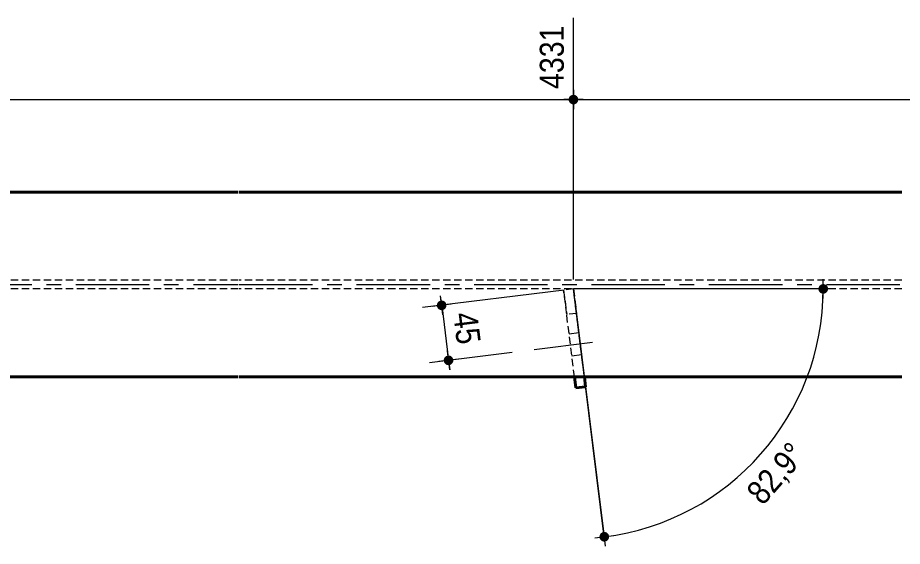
# Model space of a CAD drawing. Header units: millimetres. Extents: x 2 to 410, y 5 to 282.
# Drawn here: x 212.8 to 308.5, y 121.8 to 178.9 of the extents above; entities that cross this region are included whole.
import ezdxf

# ---------------------------------------------------------------- set-up
doc = ezdxf.new("R2010")
doc.units = ezdxf.units.MM
for name, pattern in [('AXES', [12.7, 7.9375, -1.5875, 1.5875, -1.5875]), ('CACHE2', [1.190625, 0.79375, -0.396875]), ('INTERROMPUX2', [9.525, 6.35, -3.175])]:
    doc.linetypes.add(name, pattern=pattern)
for name, color, linetype, lineweight in [('Axe', 1, 'Continuous', 0), ('Boulon', 7, 'Continuous', 0), ('Cache', 7, 'Continuous', 0), ('Cotation', 7, 'Continuous', 0), ('Piece', 2, 'Continuous', 0)]:
    doc.layers.add(name, color=color, linetype=linetype, lineweight=lineweight)
doc.styles.add('ARIAL', font='ARIAL.TTF')

# ---------------------------------------------------------------- blocks, each defined once
blk = doc.blocks.new('*A18')
at = {"layer": 'Boulon', "linetype": 'INTERROMPUX2', "lineweight": 0}
for p, q in [((273.533876, 144.840207), (272.475386, 144.708384)), ((273.533876, 144.840207), (272.475386, 144.708384)), ((273.533876, 144.840207), (272.475386, 144.708384)), ((275.005289, 143.814185), (267.066616, 142.825511)), ((275.005289, 143.814185), (267.066616, 142.825511)), ((275.005289, 143.814185), (267.066616, 142.825511)), ((273.830478, 142.458605), (272.771988, 142.326782)), ((273.830478, 142.458605), (272.771988, 142.326782)), ((273.830478, 142.458605), (272.771988, 142.326782))]:
    blk.add_line(p, q, dxfattribs=at)
blk = doc.blocks.new('*A19')
at = {"layer": 'Axe', "color": 1, "linetype": 'AXES', "lineweight": 15}
for p, q in [((155.64079, 150.07499), (236.699365, 150.07499)), ((236.799365, 150.07499), (308.452784, 150.07499))]:
    blk.add_line(p, q, dxfattribs=at)
at = {"layer": 'Cache', "color": 7, "linetype": 'CACHE2', "lineweight": 20}
for p, q in [((236.699365, 150.548323), (155.64079, 150.548323)), ((308.452784, 150.548323), (236.799365, 150.548323)), ((236.699365, 149.601656), (155.64079, 149.601656)), ((308.452784, 149.601656), (236.799365, 149.601656))]:
    blk.add_line(p, q, dxfattribs=at)
at = {"layer": 'Piece', "color": 2, "linetype": 'Continuous', "lineweight": 40}
for p, q in [((236.699365, 160.07499), (155.64079, 160.07499)), ((308.452784, 160.07499), (236.799365, 160.07499)), ((236.699365, 140.07499), (155.64079, 140.07499)), ((308.452784, 140.07499), (236.799365, 140.07499))]:
    blk.add_line(p, q, dxfattribs=at)
blk = doc.blocks.new('*A20')
at = {"layer": 'Cache', "color": 7, "linetype": 'CACHE2', "lineweight": 20}
for p, q in [((272.941716, 149.601754), (271.882452, 149.46986)), ((271.882452, 149.46986), (272.211879, 146.82362)), ((272.212781, 146.823732), (271.883223, 149.469956)), ((272.940945, 149.601657), (272.941716, 149.601754)), ((273.270372, 146.955417), (272.940945, 149.601657)), ((272.941716, 149.601754), (273.271274, 146.955529)), ((273.271274, 146.955529), (272.211879, 146.82362)), ((273.200193, 138.886245), (272.211879, 146.82362)), ((273.053094, 140.07499), (272.212781, 146.823732)), ((274.258686, 139.018042), (273.270372, 146.955417)), ((274.127998, 140.07499), (273.271274, 146.955529))]:
    blk.add_line(p, q, dxfattribs=at)
at = {"layer": 'Piece', "color": 2, "linetype": 'Continuous', "lineweight": 40}
for p, q in [((273.201095, 138.886358), (273.053094, 140.07499)), ((274.259588, 139.018155), (274.127998, 140.07499)), ((274.259588, 139.018155), (273.200193, 138.886245)), ((274.259588, 139.018155), (274.258686, 139.018042))]:
    blk.add_line(p, q, dxfattribs=at)
blk = doc.blocks.new('*A52')
at = {"layer": 'Cotation'}
for points in [[(258.669, 147.309), (258.643, 147.311), (258.618, 147.315), (258.593, 147.319), (258.568, 147.324), (258.543, 147.331), (258.519, 147.339), (258.495, 147.348), (258.472, 147.359), (258.449, 147.37), (258.427, 147.383), (258.405, 147.397), (258.384, 147.411), (258.364, 147.427), (258.345, 147.444), (258.326, 147.461), (258.309, 147.48), (258.292, 147.499), (258.276, 147.519), (258.262, 147.54), (258.248, 147.562), (258.236, 147.584), (258.224, 147.607), (258.214, 147.63), (258.205, 147.654), (258.197, 147.678), (258.19, 147.703), (258.184, 147.727), (258.18, 147.753), (258.177, 147.778), (258.175, 147.803), (258.174, 147.829), (258.175, 147.854), (258.177, 147.88), (258.18, 147.905), (258.184, 147.93), (258.19, 147.955), (258.197, 147.98), (258.205, 148.004), (258.214, 148.028), (258.224, 148.051), (258.236, 148.074), (258.248, 148.096), (258.262, 148.118), (258.276, 148.139), (258.292, 148.159), (258.309, 148.178), (258.326, 148.197), (258.345, 148.214), (258.364, 148.231), (258.384, 148.247), (258.405, 148.261), (258.427, 148.275), (258.449, 148.287), (258.472, 148.299), (258.495, 148.309), (258.519, 148.318), (258.543, 148.326), (258.568, 148.333), (258.593, 148.339), (258.618, 148.343), (258.643, 148.346), (258.669, 148.348), (258.694, 148.349), (258.72, 148.348), (258.745, 148.346), (258.77, 148.343), (258.796, 148.339), (258.82, 148.333), (258.845, 148.326), (258.869, 148.318), (258.893, 148.309), (258.916, 148.299), (258.939, 148.287), (258.961, 148.275), (258.983, 148.261), (259.004, 148.247), (259.024, 148.231), (259.043, 148.214), (259.062, 148.197), (259.079, 148.178), (259.096, 148.159), (259.112, 148.139), (259.126, 148.118), (259.14, 148.096), (259.153, 148.074), (259.164, 148.051), (259.175, 148.028), (259.184, 148.004), (259.192, 147.98), (259.199, 147.955), (259.204, 147.93), (259.208, 147.905), (259.212, 147.88), (259.213, 147.854), (259.214, 147.829), (259.213, 147.803), (259.212, 147.778), (259.208, 147.753), (259.204, 147.727), (259.199, 147.703), (259.192, 147.678), (259.184, 147.654), (259.175, 147.63), (259.164, 147.607), (259.153, 147.584), (259.14, 147.562), (259.126, 147.54), (259.112, 147.519), (259.096, 147.499), (259.079, 147.48), (259.062, 147.461), (259.043, 147.444), (259.024, 147.427), (259.004, 147.411), (258.983, 147.397), (258.961, 147.383), (258.939, 147.37), (258.916, 147.359), (258.893, 147.348), (258.869, 147.339), (258.845, 147.331), (258.82, 147.324), (258.796, 147.319), (258.77, 147.315), (258.745, 147.311), (258.72, 147.309), (258.694, 147.309)], [(259.409, 141.357), (259.384, 141.358), (259.359, 141.362), (259.333, 141.366), (259.309, 141.371), (259.284, 141.378), (259.26, 141.386), (259.236, 141.395), (259.213, 141.406), (259.19, 141.417), (259.168, 141.43), (259.146, 141.444), (259.125, 141.458), (259.105, 141.474), (259.086, 141.491), (259.067, 141.508), (259.05, 141.527), (259.033, 141.546), (259.017, 141.566), (259.002, 141.587), (258.989, 141.609), (258.976, 141.631), (258.965, 141.654), (258.954, 141.677), (258.945, 141.701), (258.937, 141.725), (258.93, 141.75), (258.925, 141.774), (258.92, 141.8), (258.917, 141.825), (258.915, 141.85), (258.915, 141.876), (258.915, 141.901), (258.917, 141.927), (258.92, 141.952), (258.925, 141.977), (258.93, 142.002), (258.937, 142.027), (258.945, 142.051), (258.954, 142.075), (258.965, 142.098), (258.976, 142.121), (258.989, 142.143), (259.002, 142.165), (259.017, 142.186), (259.033, 142.206), (259.05, 142.225), (259.067, 142.244), (259.086, 142.261), (259.105, 142.278), (259.125, 142.294), (259.146, 142.308), (259.168, 142.322), (259.19, 142.334), (259.213, 142.346), (259.236, 142.356), (259.26, 142.365), (259.284, 142.373), (259.309, 142.38), (259.333, 142.386), (259.359, 142.39), (259.384, 142.393), (259.409, 142.395), (259.435, 142.396), (259.46, 142.395), (259.486, 142.393), (259.511, 142.39), (259.536, 142.386), (259.561, 142.38), (259.586, 142.373), (259.61, 142.365), (259.634, 142.356), (259.657, 142.346), (259.68, 142.334), (259.702, 142.322), (259.724, 142.308), (259.745, 142.294), (259.765, 142.278), (259.784, 142.261), (259.803, 142.244), (259.82, 142.225), (259.837, 142.206), (259.853, 142.186), (259.867, 142.165), (259.881, 142.143), (259.893, 142.121), (259.905, 142.098), (259.915, 142.075), (259.924, 142.051), (259.932, 142.027), (259.939, 142.002), (259.945, 141.977), (259.949, 141.952), (259.952, 141.927), (259.954, 141.901), (259.955, 141.876), (259.954, 141.85), (259.952, 141.825), (259.949, 141.8), (259.945, 141.774), (259.939, 141.75), (259.932, 141.725), (259.924, 141.701), (259.915, 141.677), (259.905, 141.654), (259.893, 141.631), (259.881, 141.609), (259.867, 141.587), (259.853, 141.566), (259.837, 141.546), (259.82, 141.527), (259.803, 141.508), (259.784, 141.491), (259.765, 141.474), (259.745, 141.458), (259.724, 141.444), (259.702, 141.43), (259.68, 141.417), (259.657, 141.406), (259.634, 141.395), (259.61, 141.386), (259.586, 141.378), (259.561, 141.371), (259.536, 141.366), (259.511, 141.362), (259.486, 141.358), (259.46, 141.357), (259.435, 141.356)]]:
    blk.add_hatch(color=256, dxfattribs=at).paths.add_polyline_path(points, flags=17)
at = {"layer": 'Cotation', "linetype": 'Continuous', "lineweight": 0}
for p, q in [((271.949, 149.478), (256.63, 147.572)), ((258.823, 146.797), (258.566, 148.861)), ((258.694, 147.829), (258.566, 148.861)), ((259.726, 147.957), (257.662, 147.7)), ((258.694, 147.829), (259.435, 141.876)), ((266.328, 142.734), (257.371, 141.619)), ((259.563, 140.844), (259.306, 142.908)), ((260.467, 142.004), (258.403, 141.747)), ((259.435, 141.876), (259.563, 140.844))]:
    blk.add_line(p, q, dxfattribs=at)
at = {"layer": 'Cotation'}
for p in [(258.694, 147.829), (259.435, 141.876)]:
    blk.add_point(p, dxfattribs=at)
at = {"layer": 'Cotation', "style": 'ARIAL', "width": 0.85}
blk.add_text('45', height=2.6, rotation=-82.90699, dxfattribs=at).set_placement((259.938, 146.904))
blk = doc.blocks.new('*A53')
at = {"layer": 'Cotation'}
blk.add_hatch(color=256, dxfattribs=at).paths.add_polyline_path([(272.916, 169.556), (272.891, 169.557), (272.865, 169.561), (272.84, 169.565), (272.815, 169.571), (272.791, 169.577), (272.767, 169.585), (272.743, 169.595), (272.719, 169.605), (272.697, 169.616), (272.674, 169.629), (272.653, 169.643), (272.632, 169.657), (272.612, 169.673), (272.593, 169.69), (272.574, 169.707), (272.556, 169.726), (272.54, 169.745), (272.524, 169.765), (272.509, 169.786), (272.496, 169.808), (272.483, 169.83), (272.472, 169.853), (272.461, 169.876), (272.452, 169.9), (272.444, 169.924), (272.437, 169.949), (272.432, 169.974), (272.427, 169.999), (272.424, 170.024), (272.422, 170.049), (272.422, 170.075), (272.422, 170.101), (272.424, 170.126), (272.427, 170.151), (272.432, 170.176), (272.437, 170.201), (272.444, 170.226), (272.452, 170.25), (272.461, 170.274), (272.472, 170.297), (272.483, 170.32), (272.496, 170.342), (272.509, 170.364), (272.524, 170.385), (272.54, 170.405), (272.556, 170.424), (272.574, 170.443), (272.593, 170.46), (272.612, 170.477), (272.632, 170.493), (272.653, 170.507), (272.674, 170.521), (272.697, 170.534), (272.719, 170.545), (272.743, 170.555), (272.767, 170.565), (272.791, 170.573), (272.815, 170.579), (272.84, 170.585), (272.865, 170.589), (272.891, 170.592), (272.916, 170.594), (272.942, 170.595), (272.967, 170.594), (272.993, 170.592), (273.018, 170.589), (273.043, 170.585), (273.068, 170.579), (273.093, 170.573), (273.117, 170.565), (273.141, 170.555), (273.164, 170.545), (273.187, 170.534), (273.209, 170.521), (273.231, 170.507), (273.251, 170.493), (273.272, 170.477), (273.291, 170.46), (273.309, 170.443), (273.327, 170.424), (273.344, 170.405), (273.359, 170.385), (273.374, 170.364), (273.388, 170.342), (273.4, 170.32), (273.412, 170.297), (273.422, 170.274), (273.431, 170.25), (273.439, 170.226), (273.446, 170.201), (273.452, 170.176), (273.456, 170.151), (273.459, 170.126), (273.461, 170.101), (273.462, 170.075), (273.461, 170.049), (273.459, 170.024), (273.456, 169.999), (273.452, 169.974), (273.446, 169.949), (273.439, 169.924), (273.431, 169.9), (273.422, 169.876), (273.412, 169.853), (273.4, 169.83), (273.388, 169.808), (273.374, 169.786), (273.359, 169.765), (273.344, 169.745), (273.327, 169.726), (273.309, 169.707), (273.291, 169.69), (273.272, 169.673), (273.251, 169.657), (273.231, 169.643), (273.209, 169.629), (273.187, 169.616), (273.164, 169.605), (273.141, 169.595), (273.117, 169.585), (273.093, 169.577), (273.068, 169.571), (273.043, 169.565), (273.018, 169.561), (272.993, 169.557), (272.967, 169.556), (272.942, 169.555)], flags=17)
at = {"layer": 'Cotation', "linetype": 'Continuous', "lineweight": 0}
for p, q in [((272.942, 150.602), (272.942, 178.929)), ((272.942, 171.115), (272.942, 169.035)), ((30.384, 170.075), (272.942, 170.075)), ((273.982, 170.075), (271.902, 170.075)), ((272.942, 170.075), (273.982, 170.075))]:
    blk.add_line(p, q, dxfattribs=at)
at = {"layer": 'Cotation'}
blk.add_point((272.942, 170.075), dxfattribs=at)
at = {"layer": 'Cotation', "style": 'ARIAL', "width": 0.85}
blk.add_text('4331', height=2.6, rotation=90.00021, dxfattribs=at).set_placement((271.902, 171.215))
blk = doc.blocks.new('*A54')
at = {"layer": 'Cotation'}
blk.add_hatch(color=256, dxfattribs=at).paths.add_polyline_path([(272.916, 169.556), (272.891, 169.557), (272.865, 169.561), (272.84, 169.565), (272.815, 169.571), (272.791, 169.577), (272.767, 169.585), (272.743, 169.595), (272.719, 169.605), (272.697, 169.616), (272.674, 169.629), (272.653, 169.643), (272.632, 169.657), (272.612, 169.673), (272.593, 169.69), (272.574, 169.707), (272.556, 169.726), (272.54, 169.745), (272.524, 169.765), (272.509, 169.786), (272.496, 169.808), (272.483, 169.83), (272.472, 169.853), (272.461, 169.876), (272.452, 169.9), (272.444, 169.924), (272.437, 169.949), (272.432, 169.974), (272.427, 169.999), (272.424, 170.024), (272.422, 170.049), (272.422, 170.075), (272.422, 170.101), (272.424, 170.126), (272.427, 170.151), (272.432, 170.176), (272.437, 170.201), (272.444, 170.226), (272.452, 170.25), (272.461, 170.274), (272.472, 170.297), (272.483, 170.32), (272.496, 170.342), (272.509, 170.364), (272.524, 170.385), (272.54, 170.405), (272.556, 170.424), (272.574, 170.443), (272.593, 170.46), (272.612, 170.477), (272.632, 170.493), (272.653, 170.507), (272.674, 170.521), (272.697, 170.534), (272.719, 170.545), (272.743, 170.555), (272.767, 170.565), (272.791, 170.573), (272.815, 170.579), (272.84, 170.585), (272.865, 170.589), (272.891, 170.592), (272.916, 170.594), (272.942, 170.595), (272.967, 170.594), (272.993, 170.592), (273.018, 170.589), (273.043, 170.585), (273.068, 170.579), (273.093, 170.573), (273.117, 170.565), (273.141, 170.555), (273.164, 170.545), (273.187, 170.534), (273.209, 170.521), (273.231, 170.507), (273.251, 170.493), (273.272, 170.477), (273.291, 170.46), (273.309, 170.443), (273.327, 170.424), (273.344, 170.405), (273.359, 170.385), (273.374, 170.364), (273.388, 170.342), (273.4, 170.32), (273.412, 170.297), (273.422, 170.274), (273.431, 170.25), (273.439, 170.226), (273.446, 170.201), (273.452, 170.176), (273.456, 170.151), (273.459, 170.126), (273.461, 170.101), (273.462, 170.075), (273.461, 170.049), (273.459, 170.024), (273.456, 169.999), (273.452, 169.974), (273.446, 169.949), (273.439, 169.924), (273.431, 169.9), (273.422, 169.876), (273.412, 169.853), (273.4, 169.83), (273.388, 169.808), (273.374, 169.786), (273.359, 169.765), (273.344, 169.745), (273.327, 169.726), (273.309, 169.707), (273.291, 169.69), (273.272, 169.673), (273.251, 169.657), (273.231, 169.643), (273.209, 169.629), (273.187, 169.616), (273.164, 169.605), (273.141, 169.595), (273.117, 169.585), (273.093, 169.577), (273.068, 169.571), (273.043, 169.565), (273.018, 169.561), (272.993, 169.557), (272.967, 169.556), (272.942, 169.555)], flags=17)
at = {"layer": 'Cotation', "linetype": 'Continuous', "lineweight": 0}
for p, q in [((272.942, 150.602), (272.942, 178.929)), ((272.942, 171.115), (272.942, 169.035)), ((273.982, 170.075), (271.902, 170.075)), ((272.942, 170.075), (271.902, 170.075)), ((272.942, 170.075), (368.553, 170.075))]:
    blk.add_line(p, q, dxfattribs=at)
at = {"layer": 'Cotation'}
blk.add_point((272.942, 170.075), dxfattribs=at)
blk = doc.blocks.new('*A55')
at = {"layer": 'Cotation'}
for points in [[(299.926, 149.082), (299.901, 149.084), (299.876, 149.087), (299.85, 149.092), (299.826, 149.097), (299.801, 149.104), (299.777, 149.112), (299.753, 149.121), (299.73, 149.132), (299.707, 149.143), (299.685, 149.156), (299.663, 149.169), (299.642, 149.184), (299.622, 149.2), (299.603, 149.216), (299.584, 149.234), (299.567, 149.253), (299.55, 149.272), (299.534, 149.292), (299.52, 149.313), (299.506, 149.334), (299.493, 149.357), (299.482, 149.379), (299.472, 149.403), (299.462, 149.427), (299.454, 149.451), (299.448, 149.475), (299.442, 149.5), (299.438, 149.525), (299.434, 149.551), (299.433, 149.576), (299.432, 149.602), (299.433, 149.627), (299.434, 149.653), (299.438, 149.678), (299.442, 149.703), (299.448, 149.728), (299.454, 149.753), (299.462, 149.777), (299.472, 149.801), (299.482, 149.824), (299.493, 149.847), (299.506, 149.869), (299.52, 149.891), (299.534, 149.912), (299.55, 149.932), (299.567, 149.951), (299.584, 149.969), (299.603, 149.987), (299.622, 150.004), (299.642, 150.019), (299.663, 150.034), (299.685, 150.048), (299.707, 150.06), (299.73, 150.072), (299.753, 150.082), (299.777, 150.091), (299.801, 150.099), (299.826, 150.106), (299.85, 150.112), (299.876, 150.116), (299.901, 150.119), (299.926, 150.121), (299.952, 150.122), (299.977, 150.121), (300.003, 150.119), (300.028, 150.116), (300.053, 150.112), (300.078, 150.106), (300.103, 150.099), (300.127, 150.091), (300.151, 150.082), (300.174, 150.072), (300.197, 150.06), (300.219, 150.048), (300.241, 150.034), (300.262, 150.019), (300.282, 150.004), (300.301, 149.987), (300.32, 149.969), (300.337, 149.951), (300.354, 149.932), (300.37, 149.912), (300.384, 149.891), (300.398, 149.869), (300.411, 149.847), (300.422, 149.824), (300.432, 149.801), (300.442, 149.777), (300.45, 149.753), (300.456, 149.728), (300.462, 149.703), (300.466, 149.678), (300.469, 149.653), (300.471, 149.627), (300.472, 149.602), (300.471, 149.576), (300.469, 149.551), (300.466, 149.525), (300.462, 149.5), (300.456, 149.475), (300.45, 149.451), (300.442, 149.427), (300.432, 149.403), (300.422, 149.379), (300.411, 149.357), (300.398, 149.334), (300.384, 149.313), (300.37, 149.292), (300.354, 149.272), (300.337, 149.253), (300.32, 149.234), (300.301, 149.216), (300.282, 149.2), (300.262, 149.184), (300.241, 149.169), (300.219, 149.156), (300.197, 149.143), (300.174, 149.132), (300.151, 149.121), (300.127, 149.112), (300.103, 149.104), (300.078, 149.097), (300.053, 149.092), (300.028, 149.087), (300.003, 149.084), (299.977, 149.082), (299.952, 149.082)], [(276.251, 122.279), (276.226, 122.281), (276.201, 122.284), (276.176, 122.288), (276.151, 122.294), (276.126, 122.301), (276.102, 122.309), (276.078, 122.318), (276.055, 122.328), (276.032, 122.34), (276.01, 122.352), (275.988, 122.366), (275.967, 122.381), (275.947, 122.396), (275.928, 122.413), (275.909, 122.431), (275.892, 122.449), (275.875, 122.468), (275.859, 122.488), (275.845, 122.509), (275.831, 122.531), (275.818, 122.553), (275.807, 122.576), (275.797, 122.599), (275.787, 122.623), (275.779, 122.647), (275.773, 122.672), (275.767, 122.697), (275.763, 122.722), (275.759, 122.747), (275.758, 122.773), (275.757, 122.798), (275.758, 122.824), (275.759, 122.849), (275.763, 122.875), (275.767, 122.9), (275.773, 122.925), (275.779, 122.949), (275.787, 122.973), (275.797, 122.997), (275.807, 123.021), (275.818, 123.043), (275.831, 123.066), (275.845, 123.087), (275.859, 123.108), (275.875, 123.128), (275.892, 123.147), (275.909, 123.166), (275.928, 123.184), (275.947, 123.2), (275.967, 123.216), (275.988, 123.231), (276.01, 123.244), (276.032, 123.257), (276.055, 123.268), (276.078, 123.279), (276.102, 123.288), (276.126, 123.296), (276.151, 123.303), (276.176, 123.308), (276.201, 123.313), (276.226, 123.316), (276.251, 123.318), (276.277, 123.318), (276.302, 123.318), (276.328, 123.316), (276.353, 123.313), (276.378, 123.308), (276.403, 123.303), (276.428, 123.296), (276.452, 123.288), (276.476, 123.279), (276.499, 123.268), (276.522, 123.257), (276.544, 123.244), (276.566, 123.231), (276.587, 123.216), (276.607, 123.2), (276.626, 123.184), (276.645, 123.166), (276.662, 123.147), (276.679, 123.128), (276.695, 123.108), (276.709, 123.087), (276.723, 123.066), (276.736, 123.043), (276.747, 123.021), (276.757, 122.997), (276.767, 122.973), (276.775, 122.949), (276.781, 122.925), (276.787, 122.9), (276.791, 122.875), (276.794, 122.849), (276.796, 122.824), (276.797, 122.798), (276.796, 122.773), (276.794, 122.747), (276.791, 122.722), (276.787, 122.697), (276.781, 122.672), (276.775, 122.647), (276.767, 122.623), (276.757, 122.599), (276.747, 122.576), (276.736, 122.553), (276.723, 122.531), (276.709, 122.509), (276.695, 122.488), (276.679, 122.468), (276.662, 122.449), (276.645, 122.431), (276.626, 122.413), (276.607, 122.396), (276.587, 122.381), (276.566, 122.366), (276.544, 122.352), (276.522, 122.34), (276.499, 122.328), (276.476, 122.318), (276.452, 122.309), (276.428, 122.301), (276.403, 122.294), (276.378, 122.288), (276.353, 122.284), (276.328, 122.281), (276.302, 122.279), (276.277, 122.278)]]:
    blk.add_hatch(color=256, dxfattribs=at).paths.add_polyline_path(points, flags=17)
at = {"layer": 'Cotation', "linetype": 'Continuous', "lineweight": 0}
for p, q in [((299.952, 148.562), (299.952, 150.642)), ((299.952, 149.602), (272.942, 149.602)), ((276.277, 122.798), (272.942, 149.602)), ((300.992, 149.602), (298.912, 149.602)), ((273.065, 148.609), (276.277, 122.798)), ((276.405, 121.766), (276.149, 123.83)), ((275.245, 122.67), (277.309, 122.927))]:
    blk.add_line(p, q, dxfattribs=at)
blk.add_arc((272.942, 149.602), 27.01, 277.09306, 0, dxfattribs=at)
at = {"layer": 'Cotation'}
for p in [(299.952, 149.602), (276.277, 122.798)]:
    blk.add_point(p, dxfattribs=at)
at = {"layer": 'Cotation', "style": 'ARIAL', "width": 0.85}
blk.add_text('82,9°', height=2.6, rotation=48.54671, dxfattribs=at).set_placement((293.416, 126.09))

msp = doc.modelspace()

# ---------------------------------------------------------------- block references
at = {"lineweight": 0}
for name in ['*A53', '*A54', '*A19', '*A55', '*A52', '*A20', '*A18']:
    msp.add_blockref(name, (0, 0), dxfattribs=at)

doc.saveas('drawing.dxf')
